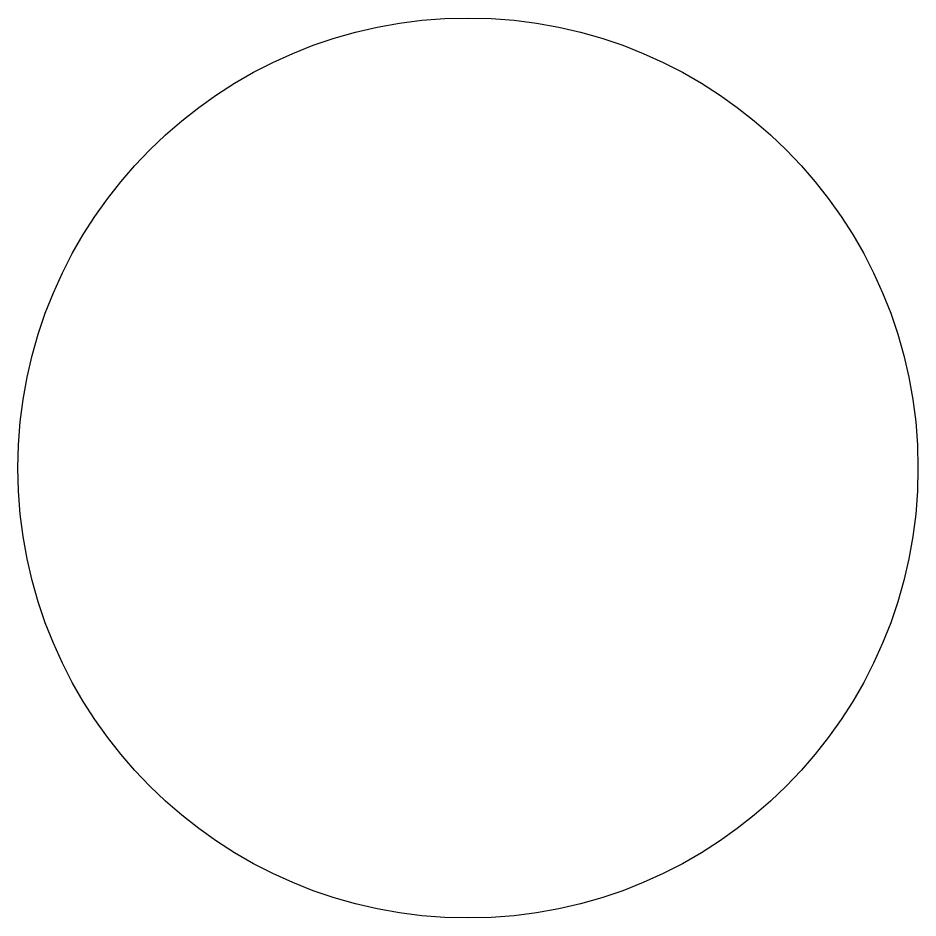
# Model space of a CAD drawing. Header units: millimetres. Extents: x -10 to 110, y -30 to 90.
import ezdxf

# ---------------------------------------------------------------- set-up
doc = ezdxf.new("R2010")
doc.units = ezdxf.units.MM
doc.layers.get('0').update_dxf_attribs({"linetype": 'CONTINUOUS', "true_color": 0x344755})

msp = doc.modelspace()

# ---------------------------------------------------------------- linework, layer by layer
msp.add_circle((50, 30), 60)

doc.saveas('drawing.dxf')
